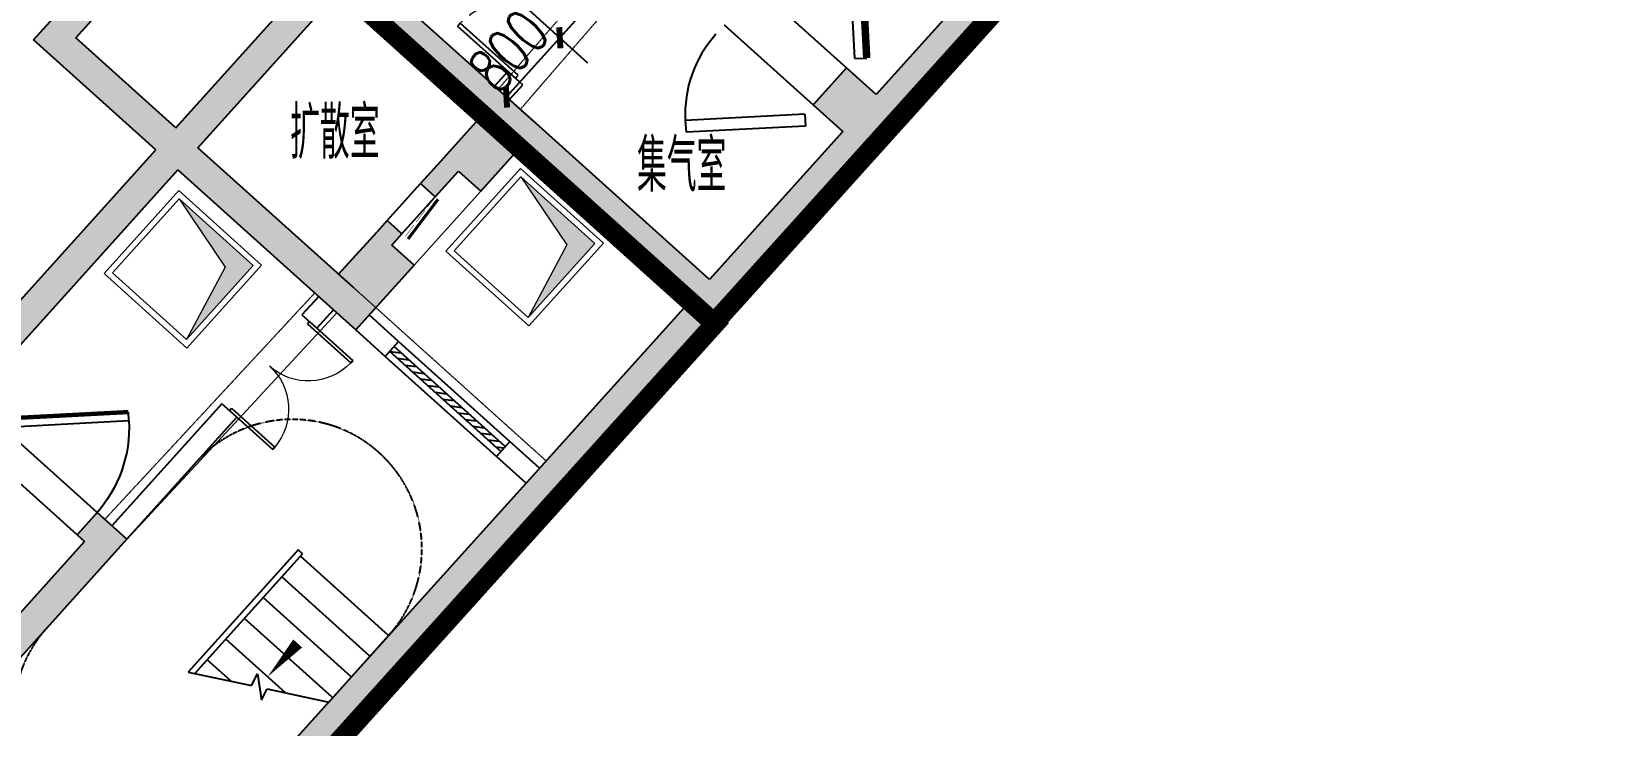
# Model space of a CAD drawing. Extents: x 6824721 to 16538177, y 2478193 to 6665639.
# Drawn here: x 8864383 to 8880286, y 2832114 to 2839080 of the extents above; entities that cross this region are included whole.
import ezdxf

# ---------------------------------------------------------------- set-up
doc = ezdxf.new("R2010")
doc.units = 0
doc.header["$LTSCALE"] = 10
doc.linetypes.add('CONTINOUS', pattern=[0])
doc.linetypes.add('DASH', pattern=[0.35, 0.25, -0.1])
for name, color, linetype in [('0-wo', 8, 'Continuous'), ('R_人防洗消集水坑', 32, 'Continuous'), ('S-梁-实线', 4, 'CONTINOUS'), ('S-梁-虚线', 4, 'DASH'), ('W-TWT_DIM', 3, 'Continuous'), ('WALL', 9, 'Continuous')]:
    doc.layers.add(name, color=color, linetype=linetype)
doc.layers.add('钢梁', color=141, linetype='Continuous', lineweight=18)
doc.styles.add('8B2_02', font='tssdeng.shx', dxfattribs={"width": 0.7, "bigfont": 'TSSDCHN.shx'})
doc.styles.add('_TCH_DIM_T3', font='SIMPLEX', dxfattribs={"width": 0.705882, "bigfont": 'GBCBIG'})
doc.dimstyles.new('_TWT_ARCH&&150', dxfattribs={"dimtxt": 446.25, "dimasz": 150, "dimexe": 375, "dimexo": 450, "dimgap": 189.375, "dimtad": 1, "dimdec": 0, "dimzin": 0, "dimdsep": 46, "dimtxsty": '_TCH_DIM_T3', "dimblk": 'ARCHTICK', "dimcen": 0.09, "dimclrt": 7, "dimazin": 2, "dimtfac": 1, "dimtdec": 0, "dimtix": 1, "dimtmove": 2, "dimatfit": 3, "dimfxl": 0, "dimtolj": 1, "dimtzin": 0, "dimarcsym": 0})

# ---------------------------------------------------------------- blocks, each defined once
blk = doc.blocks.new('洗消污水集水坑')
at = {"layer": 'R_人防洗消集水坑', "lineweight": 15}
h = blk.add_hatch(color=256, dxfattribs=at)
h.dxf.hatch_style = 1
h.paths.add_polyline_path([(161254, 16997), (162054, 17197), (161054, 17197), (161054, 16197)])
for points in [[(162114, 17257), (160994, 17257), (160994, 16137), (162114, 16137)], [(162054, 17197), (161054, 17197), (161054, 16197), (162054, 16197)]]:
    blk.add_lwpolyline(points, close=True, dxfattribs=at)
blk.add_lwpolyline([(161054, 16197), (161254, 16997), (162054, 17197)], dxfattribs=at)
blk = doc.blocks.new('洗消坑')
at = {"layer": 'R_人防洗消集水坑', "lineweight": 15, "rotation": 227.9999999999999}
for p in [(233758, -268655, -650), (230328, -268877)]:
    blk.add_blockref('洗消污水集水坑', p, dxfattribs=at)
blk = doc.blocks.new('$DorLib2D$00000075')
for p, q in [((-0.207, 1.02), (-0.136, 1.09)), ((0.5, 0.313), (-0.207, 1.02)), ((0.5, 0.313), (0.571, 0.383)), ((0.5, -0.313), (-0.207, -1.02)), ((0.571, -0.383), (-0.136, -1.09)), ((0.5, -0.313), (0.571, -0.383)), ((-0.207, -1.02), (-0.136, -1.09))]:
    blk.add_line(p, q)
at = {"const_width": 0.0625}
blk.add_lwpolyline([(0.571, 0.383), (-0.136, 1.09)], dxfattribs=at)
for centre, start, end in [((0.5, 0.313), 135, 180), ((0.5, -0.313), 180, 225)]:
    blk.add_arc(centre, 1, start, end)
blk = doc.blocks.new('$DorLib2D$00000002')
for p, q in [((-0.5, 0), (-0.5, 0.4875)), ((-0.475, 0.4875), (-0.5, 0.4875)), ((-0.475, 0), (-0.475, 0.4875)), ((0.475, 0), (0.475, 0.4875)), ((0.475, 0.4875), (0.5, 0.4875)), ((0.5, 0), (0.5, 0.4875)), ((-0.5, 0), (-0.475, 0)), ((0.5, 0), (0.475, 0))]:
    blk.add_line(p, q)
at = {"lineweight": 13}
for centre, start, end in [((-0.4875, 0), 0, 88.53072), ((0.4875, 0), 91.46928, 180)]:
    blk.add_arc(centre, 0.4875, start, end, dxfattribs=at)
blk = doc.blocks.new('$DorLib2D$00000249')
at = {"color": 0}
for points, const_width in [([(-0.504, 0.274), (0.492, 0.361)], 0.06), ([(-0.5, 0.2), (-0.254, 0.221)], 0.01), ([(-0.156, 0.23), (0.13, 0.255)], 0.01), ([(0.207, 0.262), (0.496, 0.287)], 0.01)]:
    blk.add_lwpolyline(points, dxfattribs=dict(at, const_width=const_width))
blk = doc.blocks.new('$WINLIB2D$00000039')
at = {"color": 0}
for points in [[(-0.5, 0.5), (-0.5, -0.5)], [(0.5, 0.5), (-0.5, 0.5)], [(0.5, -0.5), (0.5, 0.5)], [(-0.5, 0.167), (0.5, 0.167)], [(-0.384, -0.167), (-0.448, 0.167)], [(-0.316, -0.167), (-0.38, 0.167)], [(-0.248, -0.167), (-0.312, 0.167)], [(-0.18, -0.167), (-0.244, 0.167)], [(-0.112, -0.167), (-0.176, 0.167)], [(-0.044, -0.167), (-0.108, 0.167)], [(0.024, -0.167), (-0.04, 0.167)], [(0.092, -0.167), (0.028, 0.167)], [(0.16, -0.167), (0.096, 0.167)], [(0.228, -0.167), (0.164, 0.167)], [(0.296, -0.167), (0.232, 0.167)], [(0.364, -0.167), (0.3, 0.167)], [(0.432, -0.167), (0.368, 0.167)], [(0.5, -0.167), (0.436, 0.167)], [(-0.452, -0.167), (-0.5, 0.084)], [(-0.5, -0.167), (0.5, -0.167)], [(0.5, -0.5), (-0.5, -0.5)]]:
    blk.add_lwpolyline(points, dxfattribs=at)
blk = doc.blocks.new('$DorLib2D$00000001')
for p, q in [((0.45, 0.975), (0.5, 0.975)), ((0.45, 0), (0.45, 0.975)), ((0.5, 0), (0.5, 0.975)), ((0.5, 0), (0.45, 0))]:
    blk.add_line(p, q)
at = {"lineweight": 13}
blk.add_arc((0.475, 0), 0.975, 91.4693, 180, dxfattribs=at)
blk = doc.blocks.new('$DorLib2D$00000084')
for p, q in [((-0.207, 0.807), (-0.16, 0.854)), ((0.5, 0.1), (-0.207, 0.807)), ((0.5, 0.1), (0.547, 0.147))]:
    blk.add_line(p, q)
at = {"const_width": 0.0333}
blk.add_lwpolyline([(0.547, 0.147), (-0.16, 0.854)], dxfattribs=at)
blk.add_arc((0.5, 0.1), 1, 135, 180)
blk = doc.blocks.new('jkytk')
at = {"layer": 'WALL', "color": 1, "const_width": 200}
for points in [[(8591664, 2868734), (8581726, 2860820), (8579919, 2863088), (8574962, 2859140), (8576768, 2856872), (8573042, 2852788), (8570886, 2854728), (8567106, 2850529), (8569261, 2848589), (8565848, 2844799), (8558488, 2851427), (8549989, 2851427), (8549989, 2856077), (8515539, 2856077)], [(8498859, 2828327), (8482776, 2828327), (8482776, 2792327), (8498891, 2792327), (8498891, 2783328), (8504550, 2783328), (8512897, 2775813), (8515479, 2778680), (8515479, 2788843), (8565856, 2844792), (8558488, 2851427), (8549989, 2851427), (8549989, 2856072), (8515539, 2856072), (8515539, 2864326), (8498940, 2864325), (8498889, 2828327)]]:
    blk.add_lwpolyline(points, dxfattribs=at)
blk = doc.blocks.new('LIANGMOBAN')
at = {"layer": 'S-梁-实线', "lineweight": 18}
for p, q in [((1996778, 120992), (1997974, 122282)), ((1997974, 122282), (1999869, 120576)), ((1995763, 119898), (1996778, 120992))]:
    blk.add_line(p, q, dxfattribs=at)
at = {"layer": 'S-梁-虚线', "color": 8, "lineweight": 18}
for p, q in [((1999591, 124527), (2000898, 126041)), ((1999814, 124326), (2001121, 125840)), ((2003087, 124743), (2002195, 125546)), ((2001860, 125175), (2002752, 124372)), ((1995567, 120278), (1993041, 122553)), ((1997751, 122483), (1996558, 121196)), ((2000070, 120799), (1998140, 122537)), ((1995367, 120055), (1992840, 122330)), ((1996558, 121196), (1995643, 120209))]:
    blk.add_line(p, q, dxfattribs=at)
blk = doc.blocks.new('_ArchTick')
at = {"color": 0, "linetype": 'ByBlock', "const_width": 0.4}
blk.add_lwpolyline([(-0.5, -0.5), (0.5, 0.5)], dxfattribs=at)
blk = doc.blocks.new('*D1184')
at = {"layer": 'Defpoints', "color": 0, "transparency": 16777216}
for p in [(8868970, 2839661), (8868434, 2839067), (8869683, 2839019)]:
    blk.add_point(p, dxfattribs=at)
at = {"layer": 'W-TWT_DIM', "color": 0, "lineweight": -2, "transparency": 16777216}
for p, q in [((8869304, 2839360), (8869962, 2838768)), ((8869148, 2838424), (8869683, 2839019)), ((8868769, 2838765), (8869427, 2838173))]:
    blk.add_line(p, q, dxfattribs=at)
at = {"layer": 'W-TWT_DIM', "color": 0, "lineweight": -2, "transparency": 16777216, "xscale": 150, "yscale": 150, "zscale": 150}
for p, rotation in [((8869683, 2839019), 47.99999999667594), ((8869148, 2838424), 227.9999999966759)]:
    blk.add_blockref('_ArchTick', p, dxfattribs=dict(at, rotation=rotation))
at = {"layer": 'W-TWT_DIM', "color": 7, "transparency": 16777216, "insert": (8869170, 2838889), "char_height": 446.2, "attachment_point": 5, "rotation": 48, "style": '_TCH_DIM_T3'}
blk.add_mtext('\\A1;800', dxfattribs=at)
blk = doc.blocks.new('*D1185')
at = {"layer": 'Defpoints', "color": 0, "transparency": 16777216}
for p in [(8870843, 2841742), (8871557, 2841099), (8868970, 2839661)]:
    blk.add_point(p, dxfattribs=at)
at = {"layer": 'W-TWT_DIM', "color": 0, "lineweight": -2, "transparency": 16777216}
for p, q in [((8871178, 2841441), (8871835, 2840848)), ((8869683, 2839019), (8871557, 2841099)), ((8869304, 2839360), (8869962, 2838768))]:
    blk.add_line(p, q, dxfattribs=at)
at = {"layer": 'W-TWT_DIM', "color": 0, "lineweight": -2, "transparency": 16777216, "xscale": 150, "yscale": 150, "zscale": 150}
for p, rotation in [((8871557, 2841099), 47.99999999666309), ((8869683, 2839019), 227.9999999966631)]:
    blk.add_blockref('_ArchTick', p, dxfattribs=dict(at, rotation=rotation))
at = {"layer": 'W-TWT_DIM', "color": 7, "transparency": 16777216, "insert": (8870313, 2840335), "char_height": 446.2, "attachment_point": 5, "rotation": 48, "style": '_TCH_DIM_T3'}
blk.add_mtext('\\A1;2800', dxfattribs=at)

msp = doc.modelspace()

# ---------------------------------------------------------------- hatches: boundary and pattern name
at = {"layer": '0-wo'}
for points in [[(8864401.9, 2838996.8), (8864825.6, 2839019), (8866464.9, 2840839.8), (8866242, 2841040.5)], [(8874403.1, 2840016.6), (8874195, 2839934.9), (8872856.7, 2838448.6), (8872741.5, 2838171.2), (8872845.5, 2837987.8), (8874618.7, 2839957.1)], [(8865839.9, 2837903.9), (8866051.7, 2837915), (8867490.4, 2839512.7), (8867445.8, 2839687.4), (8867267.4, 2839713.5), (8865828.8, 2838115.7)], [(8868062.7, 2839401.1), (8867861.9, 2839178.2), (8868902.4, 2838241.4), (8869165.4, 2838085.2), (8869474.7, 2838129.8)], [(8865839.9, 2837903.9), (8865828.8, 2838115.7), (8864825.6, 2839019), (8864401.9, 2838996.8), (8865628.1, 2837892.8)], [(8872856.7, 2838448.6), (8872559.5, 2838716.3), (8872224.9, 2838344.7), (8872522.2, 2838077.1), (8872741.5, 2838171.2)], [(8868517.6, 2837814.1), (8868889.2, 2837479.5), (8869273.9, 2837906.8), (8869165.4, 2838085.2), (8868902.4, 2838241.4)], [(8872741.5, 2838171.2), (8872522.2, 2838077.1), (8871183.9, 2836590.8), (8871124.4, 2836375.2), (8871206.1, 2836167.1), (8872845.5, 2837987.8)], [(8871124.4, 2836375.2), (8871183.9, 2836590.8), (8869474.7, 2838129.8), (8869165.4, 2838085.2), (8869273.9, 2837906.8), (8870983.2, 2836367.8)], [(8863598.3, 2835414.3), (8863776.7, 2835388.3), (8865851, 2837692), (8865839.9, 2837903.9), (8865628.1, 2837892.8), (8863553.8, 2835589)], [(8867411.6, 2836286.9), (8867612.4, 2836509.8), (8866051.7, 2837915), (8865839.9, 2837903.9), (8865851, 2837692)], [(8868517.6, 2837814.1), (8868283.4, 2837554), (8868432, 2837420.2), (8868666.2, 2837680.3)], [(8867463.7, 2836643.6), (8867634.6, 2836086.1), (8868220, 2836736.4), (8867848.5, 2837070.9)], [(8867997.1, 2836937.1), (8868097.5, 2837048.6), (8867948.8, 2837182.4), (8867848.5, 2837070.9)], [(8867634.6, 2836086.1), (8867463.7, 2836643.6), (8867612.4, 2836509.8), (8867411.6, 2836286.9)], [(8871124.4, 2836375.2), (8870983.2, 2836367.8), (8869343.8, 2834547.1), (8869566.7, 2834346.4), (8871206.1, 2836167.1)], [(8865362.5, 2830125.4), (8865585.4, 2829924.7), (8869566.7, 2834346.4), (8869343.8, 2834547.1)], [(8865337.3, 2833983.1), (8865040, 2834250.8), (8864839.3, 2834027.8), (8864913.6, 2833960.9)], [(8863372.7, 2831950.6), (8863430.3, 2831865.2), (8865337.3, 2833983.1), (8864913.6, 2833960.9), (8863341.2, 2832214.5)]]:
    msp.add_hatch(color=8, dxfattribs=at).paths.add_polyline_path(points)

# ---------------------------------------------------------------- linework, layer by layer
at = {"layer": '0-wo', "color": 8}
for p, q in [((8864401.9, 2838996.8), (8866242, 2841040.5)), ((8864825.6, 2839019), (8866464.9, 2840839.8)), ((8874618.7, 2839957.1), (8872845.5, 2837987.8)), ((8874195, 2839934.9), (8872856.7, 2838448.6)), ((8865828.8, 2838115.7), (8867267.4, 2839713.5)), ((8866051.7, 2837915), (8867490.4, 2839512.7)), ((8871667.7, 2839519.2), (8872559.5, 2838716.3)), ((8869474.7, 2838129.8), (8868062.7, 2839401.1)), ((8868902.4, 2838241.4), (8867861.9, 2839178.2)), ((8871333.1, 2839147.7), (8872224.9, 2838344.7)), ((8865628.1, 2837892.8), (8864401.9, 2838996.8)), ((8865828.8, 2838115.7), (8864825.6, 2839019)), ((8869162.6, 2838679.9), (8869028.8, 2838531.3)), ((8869311.2, 2838546.1), (8869162.6, 2838679.9)), ((8872559.5, 2838716.3), (8872224.9, 2838344.7)), ((8872856.7, 2838448.6), (8872559.5, 2838716.3)), ((8869028.8, 2838531.3), (8869177.4, 2838397.4)), ((8869177.4, 2838397.4), (8869311.2, 2838546.1)), ((8872224.9, 2838344.7), (8872522.2, 2838077.1)), ((8868517.6, 2837814.1), (8868902.4, 2838241.4)), ((8871183.9, 2836590.8), (8869474.7, 2838129.8)), ((8872522.2, 2838077.1), (8871183.9, 2836590.8)), ((8863553.8, 2835589), (8865628.1, 2837892.8)), ((8867612.4, 2836509.8), (8866051.7, 2837915)), ((8868889.2, 2837479.5), (8869273.9, 2837906.8)), ((8870983.2, 2836367.8), (8869273.9, 2837906.8)), ((8872845.5, 2837987.8), (8871206.1, 2836167.1)), ((8863776.7, 2835388.3), (8865851, 2837692)), ((8867411.6, 2836286.9), (8865851, 2837692)), ((8868517.6, 2837814.1), (8868283.4, 2837554)), ((8868432, 2837420.2), (8868666.2, 2837680.3)), ((8868666.2, 2837680.3), (8868889.2, 2837479.5)), ((8867948.8, 2837182.4), (8868283.4, 2837554)), ((8868283.4, 2837554), (8868432, 2837420.2)), ((8868097.5, 2837048.6), (8868432, 2837420.2)), ((8867463.7, 2836643.6), (8867848.5, 2837070.9)), ((8867948.8, 2837182.4), (8867848.5, 2837070.9)), ((8868097.5, 2837048.6), (8867948.8, 2837182.4)), ((8867997.1, 2836937.1), (8868097.5, 2837048.6)), ((8868220, 2836736.4), (8867997.1, 2836937.1)), ((8867634.6, 2836086.1), (8868220, 2836736.4)), ((8867463.7, 2836643.6), (8867612.4, 2836509.8)), ((8867263, 2836420.7), (8867095.7, 2836234.9)), ((8867244.3, 2836101.1), (8867411.6, 2836286.9)), ((8867634.6, 2836086.1), (8867411.6, 2836286.9)), ((8870983.2, 2836367.8), (8869343.8, 2834547.1)), ((8867095.7, 2836234.9), (8867244.3, 2836101.1)), ((8867634.6, 2836086.1), (8867931.8, 2835818.5)), ((8868065.6, 2835967.1), (8867768.4, 2836234.8)), ((8871206.1, 2836167.1), (8869566.7, 2834346.4)), ((8867931.8, 2835818.5), (8868065.6, 2835967.1)), ((8866292.7, 2835343.1), (8865188.7, 2834116.9)), ((8866441.4, 2835209.3), (8866292.7, 2835343.1)), ((8865337.3, 2833983.1), (8866441.4, 2835209.3)), ((8865040, 2834250.8), (8864074, 2835120.6)), ((8864839.3, 2834027.8), (8863873.2, 2834897.7)), ((8869180.4, 2834963.4), (8869046.5, 2834814.8)), ((8869046.5, 2834814.8), (8869343.8, 2834547.1)), ((8869477.6, 2834695.8), (8869180.4, 2834963.4)), ((8865362.5, 2830125.4), (8869343.8, 2834547.1)), ((8865585.4, 2829924.7), (8869566.7, 2834346.4)), ((8865040, 2834250.8), (8864839.3, 2834027.8)), ((8865337.3, 2833983.1), (8865040, 2834250.8)), ((8864839.3, 2834027.8), (8864913.6, 2833960.9)), ((8863341.2, 2832214.5), (8864913.6, 2833960.9)), ((8863430.3, 2831865.2), (8865337.3, 2833983.1)), ((8867056.5, 2833875), (8865951.9, 2832648.1)), ((8867101.1, 2833834.8), (8867056.5, 2833875)), ((8867036.4, 2833852.7), (8865951.9, 2832648.1)), ((8867101.1, 2833834.8), (8866019.7, 2832633.7)), ((8867965.4, 2833016.2), (8867081, 2833812.5)), ((8867778, 2832808.2), (8866893.7, 2833604.4)), ((8867590.7, 2832600.1), (8866706.3, 2833396.4)), ((8867403.3, 2832392), (8866519, 2833188.3)), ((8866931.7, 2832439.9), (8866331.6, 2832980.2)), ((8867965.4, 2833016.2), (8867363.7, 2832348)), ((8866383.9, 2832556.3), (8866144.3, 2832772.1)), ((8865951.9, 2832648.1), (8866589.5, 2832512.6)), ((8866589.5, 2832512.6), (8866650.7, 2832632.9)), ((8866650.7, 2832632.9), (8866688.2, 2832366.6)), ((8866688.2, 2832366.6), (8866745.7, 2832479.4)), ((8866745.7, 2832479.4), (8867363.7, 2832348))]:
    msp.add_line(p, q, dxfattribs=at)
at = {"layer": '0-wo', "color": 8, "lineweight": 15}
msp.add_line((8868220, 2836736.4), (8868889.2, 2837479.5), dxfattribs=at)
at = {"layer": '0-wo', "color": 8}
msp.add_lwpolyline([(8867594.6, 2833538.5, 0, 0, 0), (8866751.5, 2832602.1, 0, 120, 0), (8867052.6, 2832936.5, 0, 0, 0)], format="xyseb", dxfattribs=at)
at = {"layer": '0-wo', "color": 8, "linetype": 'DASH'}
for centre, start, end in [((8866999.3, 2833886.1), 318, 138), ((8865500.4, 2832221.5), 138, 318)]:
    msp.add_arc(centre, 1300, start, end, dxfattribs=at)

# ---------------------------------------------------------------- block references
msp.add_blockref('jkytk', (305383.7, -8645.8))
at = {"layer": '0-wo', "color": 8}
msp.add_blockref('洗消坑', (8731264.1, 3236801.5), dxfattribs=at)
for name, p, xscale, yscale, zscale, rotation in [('$DorLib2D$00000075', (8871946.3, 2838932), 1200, 1200, 500, 317.9999999999889), ('$DorLib2D$00000001', (8869504.6, 2838910.2), 800, -800, 200, 228.0000000000137), ('$DorLib2D$00000002', (8866768.5, 2835722.1), 1200, -1200, 200, 48.00000000000958), ('$WINLIB2D$00000039', (8868556.1, 2835390.9), 1500, -200, 1500, 137.9999999999981), ('$DorLib2D$00000084', (8864456.6, 2834574.2), 1300, -1300, 300, 137.9999999999973)]:
    msp.add_blockref(name, p, dxfattribs=dict(at, xscale=xscale, yscale=yscale, zscale=zscale, rotation=rotation))
at = {"layer": '0-wo', "color": 8, "lineweight": 15, "xscale": -500, "yscale": -500, "zscale": 200, "rotation": 47.9999999999872}
msp.add_blockref('$DorLib2D$00000249', (8868190.4, 2837301.3), dxfattribs=at)
at = {"layer": '钢梁', "color": 6}
msp.add_blockref('LIANGMOBAN', (6869472.7, 2713973), dxfattribs=at)

# ---------------------------------------------------------------- texts
at = {"layer": '0-wo', "color": 6, "style": '8B2_02', "width": 0.6}
for s, p in [('扩散室', (8866976.4, 2837803.4)), ('集气室', (8870457.1, 2837473.7))]:
    msp.add_text(s, height=525, dxfattribs=at).set_placement(p)

# ---------------------------------------------------------------- dimensions: what is measured, and where the dimension line sits
at = {"layer": 'W-TWT_DIM'}
dim = msp.add_aligned_dim(p1=(8868969.6, 2839661.1), p2=(8870843.1, 2841741.9), distance=-960.2, dimstyle='_TWT_ARCH&&150', dxfattribs=at)
dim.commit()
dim.dimension.update_dxf_attribs({"geometry": '*D1185', "text_midpoint": (8870313.4, 2840335)})
dim = msp.add_linear_dim(base=(8869683.2, 2839018.5), p1=(8868434.3, 2839066.6), p2=(8868969.6, 2839661.1), angle=48, dimstyle='_TWT_ARCH&&150', dxfattribs=at)
dim.commit()
dim.dimension.update_dxf_attribs({"geometry": '*D1184', "text_midpoint": (8869170.2, 2838889), "dimtype": 129})

doc.saveas('drawing.dxf')
